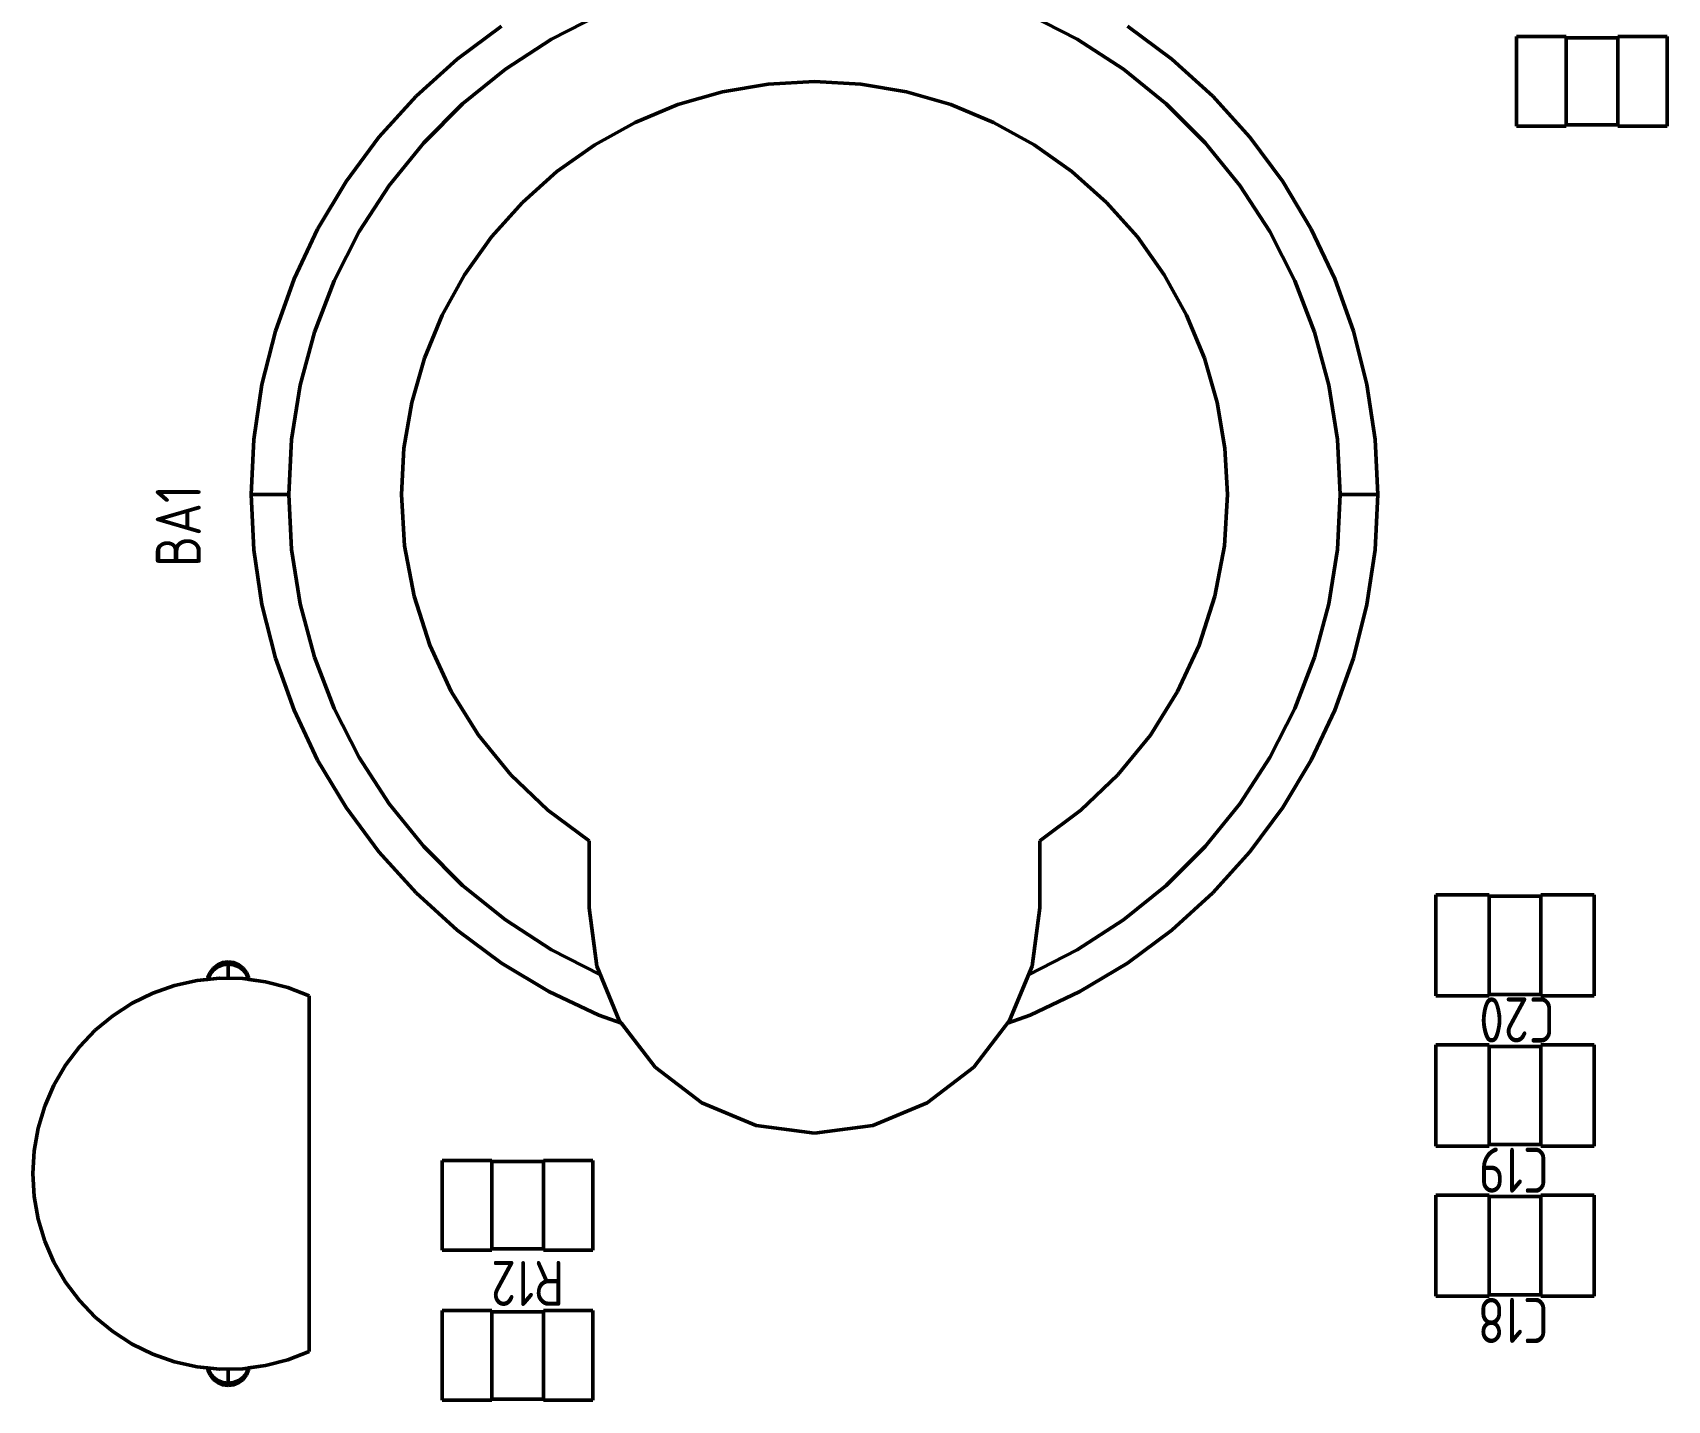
# Paper-space layout 'Layout1' of a CAD drawing. Extents: x -70 to 840, y -1 to 593.
# Drawn here: x 153.24 to 196.77, y 381.6 to 418.01 of the extents above; entities that cross this region are included whole.
import ezdxf

# ---------------------------------------------------------------- set-up
doc = ezdxf.new("R2010")
doc.units = 0
doc.header["$MEASUREMENT"] = 0
doc.layers.add('Основная', color=7, linetype='CONTINUOUS', lineweight=50)
doc.styles.add('GOST type A0', font='', dxfattribs={"oblique": 15, "height": 3.5})
doc.styles.get('GOST type A0').set_extended_font_data('GOST type A')

psp = doc.layouts.get("Layout1")

# ---------------------------------------------------------------- linework, layer by layer
at = {"layer": 'Основная'}
for p, q in [((168.362, 418.505), (167.056, 417.839)), ((168.362, 418.505), (167.056, 417.839)), ((181.056, 417.839), (179.75, 418.505)), ((181.056, 417.839), (179.75, 418.505)), ((165.722, 418.187), (164.54, 417.309)), ((165.722, 418.187), (164.54, 417.309)), ((165.722, 418.187), (164.54, 417.309)), ((165.722, 418.187), (164.54, 417.309)), ((183.572, 417.309), (182.39, 418.187)), ((183.572, 417.309), (182.39, 418.187)), ((183.572, 417.309), (182.39, 418.187)), ((183.572, 417.309), (182.39, 418.187)), ((192.754, 417.909), (192.754, 415.521)), ((194.074, 417.909), (192.754, 417.909)), ((192.754, 417.909), (192.754, 415.521)), ((192.754, 417.909), (194.074, 417.909)), ((192.754, 417.909), (192.754, 415.521)), ((194.074, 417.909), (192.754, 417.909)), ((192.754, 417.909), (192.754, 415.521)), ((192.754, 417.909), (194.074, 417.909)), ((194.074, 417.875), (194.074, 417.909)), ((194.074, 417.909), (194.074, 415.521)), ((194.074, 417.875), (194.074, 417.909)), ((194.074, 417.909), (194.074, 415.521)), ((195.446, 417.875), (194.074, 417.875)), ((194.074, 417.875), (195.446, 417.875)), ((195.446, 417.875), (194.074, 417.875)), ((194.074, 417.875), (195.446, 417.875)), ((196.766, 417.909), (195.446, 417.909)), ((195.446, 417.909), (195.446, 417.875)), ((195.446, 417.909), (195.446, 415.521)), ((195.446, 417.909), (196.766, 417.909)), ((196.766, 417.909), (195.446, 417.909)), ((195.446, 417.909), (195.446, 417.875)), ((195.446, 417.909), (195.446, 415.521)), ((195.446, 417.909), (196.766, 417.909)), ((196.766, 415.521), (196.766, 417.909)), ((196.766, 417.909), (196.766, 415.521)), ((196.766, 415.521), (196.766, 417.909)), ((196.766, 417.909), (196.766, 415.521)), ((167.056, 417.839), (165.826, 417.041)), ((167.056, 417.839), (165.826, 417.041)), ((182.284, 417.041), (181.056, 417.839)), ((182.284, 417.041), (181.056, 417.839)), ((164.54, 417.309), (163.45, 416.321)), ((164.54, 417.309), (163.45, 416.321)), ((164.54, 417.309), (163.45, 416.321)), ((164.54, 417.309), (163.45, 416.321)), ((165.826, 417.041), (164.688, 416.119)), ((165.826, 417.041), (164.688, 416.119)), ((183.424, 416.119), (182.284, 417.041)), ((183.424, 416.119), (182.284, 417.041)), ((184.662, 416.321), (183.572, 417.309)), ((184.662, 416.321), (183.572, 417.309)), ((184.662, 416.321), (183.572, 417.309)), ((184.662, 416.321), (183.572, 417.309)), ((172.824, 416.645), (171.608, 416.439)), ((172.824, 416.645), (171.608, 416.439)), ((174.056, 416.715), (172.824, 416.645)), ((174.056, 416.715), (172.824, 416.645)), ((175.288, 416.645), (174.056, 416.715)), ((175.288, 416.645), (174.056, 416.715)), ((176.504, 416.439), (175.288, 416.645)), ((176.504, 416.439), (175.288, 416.645)), ((163.45, 416.321), (162.46, 415.231)), ((163.45, 416.321), (162.46, 415.231)), ((163.45, 416.321), (162.46, 415.231)), ((163.45, 416.321), (162.46, 415.231)), ((164.688, 416.119), (163.652, 415.083)), ((164.688, 416.119), (163.652, 415.083)), ((171.608, 416.439), (170.422, 416.097)), ((171.608, 416.439), (170.422, 416.097)), ((177.688, 416.097), (176.504, 416.439)), ((177.688, 416.097), (176.504, 416.439)), ((184.46, 415.083), (183.424, 416.119)), ((184.46, 415.083), (183.424, 416.119)), ((185.65, 415.231), (184.662, 416.321)), ((185.65, 415.231), (184.662, 416.321)), ((185.65, 415.231), (184.662, 416.321)), ((185.65, 415.231), (184.662, 416.321)), ((170.422, 416.097), (169.284, 415.625)), ((170.422, 416.097), (169.284, 415.625)), ((178.828, 415.625), (177.688, 416.097)), ((178.828, 415.625), (177.688, 416.097)), ((169.284, 415.625), (168.204, 415.029)), ((169.284, 415.625), (168.204, 415.029)), ((179.908, 415.029), (178.828, 415.625)), ((179.908, 415.029), (178.828, 415.625)), ((192.754, 415.521), (194.074, 415.521)), ((192.754, 415.521), (194.074, 415.521)), ((192.754, 415.521), (194.074, 415.521)), ((192.754, 415.521), (194.074, 415.521)), ((194.074, 415.521), (194.074, 415.555)), ((194.074, 415.555), (195.446, 415.555)), ((194.074, 415.555), (195.446, 415.555)), ((194.074, 415.521), (194.074, 415.555)), ((194.074, 415.555), (195.446, 415.555)), ((194.074, 415.555), (195.446, 415.555)), ((195.446, 415.555), (195.446, 415.521)), ((195.446, 415.555), (195.446, 415.521)), ((195.446, 415.521), (196.766, 415.521)), ((195.446, 415.521), (196.766, 415.521)), ((195.446, 415.521), (196.766, 415.521)), ((195.446, 415.521), (196.766, 415.521)), ((162.46, 415.231), (161.584, 414.049)), ((162.46, 415.231), (161.584, 414.049)), ((162.46, 415.231), (161.584, 414.049)), ((162.46, 415.231), (161.584, 414.049)), ((163.652, 415.083), (162.73, 413.943)), ((163.652, 415.083), (162.73, 413.943)), ((168.204, 415.029), (167.198, 414.315)), ((168.204, 415.029), (167.198, 414.315)), ((180.914, 414.315), (179.908, 415.029)), ((180.914, 414.315), (179.908, 415.029)), ((185.382, 413.943), (184.46, 415.083)), ((185.382, 413.943), (184.46, 415.083)), ((186.528, 414.049), (185.65, 415.231)), ((186.528, 414.049), (185.65, 415.231)), ((186.528, 414.049), (185.65, 415.231)), ((186.528, 414.049), (185.65, 415.231)), ((161.584, 414.049), (160.828, 412.785)), ((161.584, 414.049), (160.828, 412.785)), ((161.584, 414.049), (160.828, 412.785)), ((161.584, 414.049), (160.828, 412.785)), ((162.73, 413.943), (161.932, 412.715)), ((162.73, 413.943), (161.932, 412.715)), ((167.198, 414.315), (166.278, 413.493)), ((167.198, 414.315), (166.278, 413.493)), ((181.834, 413.493), (180.914, 414.315)), ((181.834, 413.493), (180.914, 414.315)), ((186.18, 412.715), (185.382, 413.943)), ((186.18, 412.715), (185.382, 413.943)), ((187.284, 412.785), (186.528, 414.049)), ((187.284, 412.785), (186.528, 414.049)), ((187.284, 412.785), (186.528, 414.049)), ((187.284, 412.785), (186.528, 414.049)), ((166.278, 413.493), (165.456, 412.573)), ((166.278, 413.493), (165.456, 412.573)), ((182.656, 412.573), (181.834, 413.493)), ((182.656, 412.573), (181.834, 413.493)), ((160.828, 412.785), (160.198, 411.455)), ((160.828, 412.785), (160.198, 411.455)), ((160.828, 412.785), (160.198, 411.455)), ((160.828, 412.785), (160.198, 411.455)), ((161.932, 412.715), (161.266, 411.409)), ((161.932, 412.715), (161.266, 411.409)), ((186.846, 411.409), (186.18, 412.715)), ((186.846, 411.409), (186.18, 412.715)), ((187.914, 411.455), (187.284, 412.785)), ((187.914, 411.455), (187.284, 412.785)), ((187.914, 411.455), (187.284, 412.785)), ((187.914, 411.455), (187.284, 412.785)), ((165.456, 412.573), (164.742, 411.567)), ((165.456, 412.573), (164.742, 411.567)), ((183.37, 411.567), (182.656, 412.573)), ((183.37, 411.567), (182.656, 412.573)), ((160.198, 411.455), (159.702, 410.069)), ((160.198, 411.455), (159.702, 410.069)), ((160.198, 411.455), (159.702, 410.069)), ((160.198, 411.455), (159.702, 410.069)), ((161.266, 411.409), (160.742, 410.041)), ((161.266, 411.409), (160.742, 410.041)), ((164.742, 411.567), (164.146, 410.487)), ((164.742, 411.567), (164.146, 410.487)), ((183.966, 410.487), (183.37, 411.567)), ((183.966, 410.487), (183.37, 411.567)), ((187.37, 410.041), (186.846, 411.409)), ((187.37, 410.041), (186.846, 411.409)), ((188.41, 410.069), (187.914, 411.455)), ((188.41, 410.069), (187.914, 411.455)), ((188.41, 410.069), (187.914, 411.455)), ((188.41, 410.069), (187.914, 411.455)), ((164.146, 410.487), (163.674, 409.347)), ((164.146, 410.487), (163.674, 409.347)), ((184.438, 409.347), (183.966, 410.487)), ((184.438, 409.347), (183.966, 410.487)), ((159.702, 410.069), (159.344, 408.641)), ((159.702, 410.069), (159.344, 408.641)), ((159.702, 410.069), (159.344, 408.641)), ((159.702, 410.069), (159.344, 408.641)), ((160.742, 410.041), (160.362, 408.625)), ((160.742, 410.041), (160.362, 408.625)), ((187.75, 408.625), (187.37, 410.041)), ((187.75, 408.625), (187.37, 410.041)), ((188.768, 408.641), (188.41, 410.069)), ((188.768, 408.641), (188.41, 410.069)), ((188.768, 408.641), (188.41, 410.069)), ((188.768, 408.641), (188.41, 410.069)), ((163.674, 409.347), (163.332, 408.163)), ((163.674, 409.347), (163.332, 408.163)), ((184.78, 408.163), (184.438, 409.347)), ((184.78, 408.163), (184.438, 409.347)), ((159.344, 408.641), (159.128, 407.185)), ((159.344, 408.641), (159.128, 407.185)), ((159.344, 408.641), (159.128, 407.185)), ((159.344, 408.641), (159.128, 407.185)), ((160.362, 408.625), (160.132, 407.179)), ((160.362, 408.625), (160.132, 407.179)), ((187.98, 407.179), (187.75, 408.625)), ((187.98, 407.179), (187.75, 408.625)), ((188.984, 407.185), (188.768, 408.641)), ((188.984, 407.185), (188.768, 408.641)), ((188.984, 407.185), (188.768, 408.641)), ((188.984, 407.185), (188.768, 408.641)), ((163.332, 408.163), (163.126, 406.947)), ((163.332, 408.163), (163.126, 406.947)), ((184.986, 406.947), (184.78, 408.163)), ((184.986, 406.947), (184.78, 408.163)), ((159.128, 407.185), (159.056, 405.715)), ((159.128, 407.185), (159.056, 405.715)), ((159.128, 407.185), (159.056, 405.715)), ((159.128, 407.185), (159.056, 405.715)), ((160.132, 407.179), (160.056, 405.715)), ((160.132, 407.179), (160.056, 405.715)), ((188.056, 405.715), (187.98, 407.179)), ((188.056, 405.715), (187.98, 407.179)), ((189.056, 405.715), (188.984, 407.185)), ((189.056, 405.715), (188.984, 407.185)), ((189.056, 405.715), (188.984, 407.185)), ((189.056, 405.715), (188.984, 407.185)), ((163.126, 406.947), (163.056, 405.715)), ((163.126, 406.947), (163.056, 405.715)), ((185.056, 405.715), (184.986, 406.947)), ((185.056, 405.715), (184.986, 406.947)), ((159.056, 405.715), (159.128, 404.245)), ((159.128, 404.245), (159.056, 405.715)), ((159.09, 405.715), (159.056, 405.715)), ((159.056, 405.715), (159.128, 404.245)), ((159.128, 404.245), (159.056, 405.715)), ((159.09, 405.715), (159.056, 405.715)), ((159.19, 405.715), (159.09, 405.715)), ((159.19, 405.715), (159.09, 405.715)), ((159.348, 405.715), (159.19, 405.715)), ((159.348, 405.715), (159.19, 405.715)), ((159.556, 405.715), (159.348, 405.715)), ((159.556, 405.715), (159.348, 405.715)), ((159.798, 405.715), (159.556, 405.715)), ((159.798, 405.715), (159.556, 405.715)), ((160.056, 405.715), (159.798, 405.715)), ((160.056, 405.715), (159.798, 405.715)), ((160.132, 404.251), (160.056, 405.715)), ((160.132, 404.251), (160.056, 405.715)), ((163.14, 404.351), (163.056, 405.715)), ((163.14, 404.351), (163.056, 405.715)), ((185.056, 405.715), (184.972, 404.351)), ((185.056, 405.715), (184.972, 404.351)), ((188.056, 405.715), (187.98, 404.251)), ((188.056, 405.715), (187.98, 404.251)), ((188.314, 405.715), (188.056, 405.715)), ((188.314, 405.715), (188.056, 405.715)), ((188.556, 405.715), (188.314, 405.715)), ((188.556, 405.715), (188.314, 405.715)), ((188.762, 405.715), (188.556, 405.715)), ((188.762, 405.715), (188.556, 405.715)), ((188.922, 405.715), (188.762, 405.715)), ((188.922, 405.715), (188.762, 405.715)), ((189.022, 405.715), (188.922, 405.715)), ((189.022, 405.715), (188.922, 405.715)), ((188.984, 404.245), (189.056, 405.715)), ((189.056, 405.715), (188.984, 404.245)), ((188.984, 404.245), (189.056, 405.715)), ((189.056, 405.715), (188.984, 404.245)), ((189.056, 405.715), (189.022, 405.715)), ((189.056, 405.715), (189.022, 405.715)), ((159.128, 404.245), (159.344, 402.789)), ((159.344, 402.789), (159.128, 404.245)), ((159.128, 404.245), (159.344, 402.789)), ((159.344, 402.789), (159.128, 404.245)), ((160.362, 402.805), (160.132, 404.251)), ((160.362, 402.805), (160.132, 404.251)), ((163.394, 403.009), (163.14, 404.351)), ((163.394, 403.009), (163.14, 404.351)), ((184.972, 404.351), (184.718, 403.009)), ((184.972, 404.351), (184.718, 403.009)), ((187.98, 404.251), (187.75, 402.805)), ((187.98, 404.251), (187.75, 402.805)), ((188.768, 402.789), (188.984, 404.245)), ((188.984, 404.245), (188.768, 402.789)), ((188.768, 402.789), (188.984, 404.245)), ((188.984, 404.245), (188.768, 402.789)), ((159.344, 402.789), (159.702, 401.361)), ((159.702, 401.361), (159.344, 402.789)), ((159.344, 402.789), (159.702, 401.361)), ((159.702, 401.361), (159.344, 402.789)), ((160.742, 401.389), (160.362, 402.805)), ((160.742, 401.389), (160.362, 402.805)), ((163.812, 401.709), (163.394, 403.009)), ((163.812, 401.709), (163.394, 403.009)), ((184.718, 403.009), (184.3, 401.709)), ((184.718, 403.009), (184.3, 401.709)), ((187.75, 402.805), (187.37, 401.389)), ((187.75, 402.805), (187.37, 401.389)), ((188.41, 401.361), (188.768, 402.789)), ((188.768, 402.789), (188.41, 401.361)), ((188.41, 401.361), (188.768, 402.789)), ((188.768, 402.789), (188.41, 401.361)), ((159.702, 401.361), (160.198, 399.975)), ((160.198, 399.975), (159.702, 401.361)), ((159.702, 401.361), (160.198, 399.975)), ((160.198, 399.975), (159.702, 401.361)), ((161.266, 400.021), (160.742, 401.389)), ((161.266, 400.021), (160.742, 401.389)), ((164.386, 400.471), (163.812, 401.709)), ((164.386, 400.471), (163.812, 401.709)), ((184.3, 401.709), (183.726, 400.471)), ((184.3, 401.709), (183.726, 400.471)), ((187.37, 401.389), (186.846, 400.021)), ((187.37, 401.389), (186.846, 400.021)), ((187.914, 399.975), (188.41, 401.361)), ((188.41, 401.361), (187.914, 399.975)), ((187.914, 399.975), (188.41, 401.361)), ((188.41, 401.361), (187.914, 399.975)), ((165.11, 399.313), (164.386, 400.471)), ((165.11, 399.313), (164.386, 400.471)), ((183.726, 400.471), (183.002, 399.313)), ((183.726, 400.471), (183.002, 399.313)), ((161.932, 398.715), (161.266, 400.021)), ((161.932, 398.715), (161.266, 400.021)), ((186.846, 400.021), (186.18, 398.715)), ((186.846, 400.021), (186.18, 398.715)), ((160.198, 399.975), (160.828, 398.643)), ((160.828, 398.643), (160.198, 399.975)), ((160.198, 399.975), (160.828, 398.643)), ((160.828, 398.643), (160.198, 399.975)), ((187.284, 398.643), (187.914, 399.975)), ((187.914, 399.975), (187.284, 398.643)), ((187.284, 398.643), (187.914, 399.975)), ((187.914, 399.975), (187.284, 398.643)), ((165.972, 398.253), (165.11, 399.313)), ((165.972, 398.253), (165.11, 399.313)), ((183.002, 399.313), (182.138, 398.253)), ((183.002, 399.313), (182.138, 398.253)), ((162.73, 397.485), (161.932, 398.715)), ((162.73, 397.485), (161.932, 398.715)), ((186.18, 398.715), (185.382, 397.485)), ((186.18, 398.715), (185.382, 397.485)), ((160.828, 398.643), (161.584, 397.381)), ((161.584, 397.381), (160.828, 398.643)), ((160.828, 398.643), (161.584, 397.381)), ((161.584, 397.381), (160.828, 398.643)), ((186.528, 397.381), (187.284, 398.643)), ((187.284, 398.643), (186.528, 397.381)), ((186.528, 397.381), (187.284, 398.643)), ((187.284, 398.643), (186.528, 397.381)), ((166.96, 397.309), (165.972, 398.253)), ((166.96, 397.309), (165.972, 398.253)), ((182.138, 398.253), (181.152, 397.309)), ((182.138, 398.253), (181.152, 397.309)), ((163.652, 396.347), (162.73, 397.485)), ((163.652, 396.347), (162.73, 397.485)), ((185.382, 397.485), (184.46, 396.347)), ((185.382, 397.485), (184.46, 396.347)), ((161.584, 397.381), (162.46, 396.199)), ((162.46, 396.199), (161.584, 397.381)), ((161.584, 397.381), (162.46, 396.199)), ((162.46, 396.199), (161.584, 397.381)), ((168.056, 396.495), (166.96, 397.309)), ((168.056, 396.495), (166.96, 397.309)), ((181.152, 397.309), (180.056, 396.495)), ((181.152, 397.309), (180.056, 396.495)), ((185.65, 396.199), (186.528, 397.381)), ((186.528, 397.381), (185.65, 396.199)), ((185.65, 396.199), (186.528, 397.381)), ((186.528, 397.381), (185.65, 396.199)), ((162.46, 396.199), (163.45, 395.109)), ((163.45, 395.109), (162.46, 396.199)), ((162.46, 396.199), (163.45, 395.109)), ((163.45, 395.109), (162.46, 396.199)), ((164.688, 395.311), (163.652, 396.347)), ((164.688, 395.311), (163.652, 396.347)), ((168.056, 394.715), (168.056, 396.495)), ((168.056, 394.715), (168.056, 396.495)), ((180.056, 394.715), (180.056, 396.495)), ((180.056, 394.715), (180.056, 396.495)), ((184.46, 396.347), (183.424, 395.311)), ((184.46, 396.347), (183.424, 395.311)), ((184.662, 395.109), (185.65, 396.199)), ((185.65, 396.199), (184.662, 395.109)), ((184.662, 395.109), (185.65, 396.199)), ((185.65, 396.199), (184.662, 395.109)), ((165.826, 394.389), (164.688, 395.311)), ((165.826, 394.389), (164.688, 395.311)), ((183.424, 395.311), (182.284, 394.389)), ((183.424, 395.311), (182.284, 394.389)), ((163.45, 395.109), (164.54, 394.119)), ((164.54, 394.119), (163.45, 395.109)), ((163.45, 395.109), (164.54, 394.119)), ((164.54, 394.119), (163.45, 395.109)), ((183.572, 394.119), (184.662, 395.109)), ((184.662, 395.109), (183.572, 394.119)), ((183.572, 394.119), (184.662, 395.109)), ((184.662, 395.109), (183.572, 394.119)), ((192.023, 395.061), (190.601, 395.061)), ((190.601, 395.061), (190.601, 392.369)), ((190.601, 395.061), (190.601, 392.369)), ((192.023, 395.061), (190.601, 395.061)), ((192.023, 395.061), (190.601, 395.061)), ((190.601, 395.061), (190.601, 392.369)), ((190.601, 395.061), (190.601, 392.369)), ((192.023, 395.061), (190.601, 395.061)), ((192.023, 395.023), (192.023, 395.061)), ((192.023, 395.061), (192.023, 392.369)), ((192.023, 395.023), (192.023, 395.061)), ((192.023, 395.061), (192.023, 392.369)), ((193.395, 395.023), (192.023, 395.023)), ((193.395, 395.023), (192.023, 395.023)), ((193.395, 395.023), (192.023, 395.023)), ((193.395, 395.023), (192.023, 395.023)), ((194.817, 395.061), (193.395, 395.061)), ((193.395, 395.061), (193.395, 395.023)), ((193.395, 395.061), (193.395, 392.369)), ((194.817, 395.061), (193.395, 395.061)), ((194.817, 395.061), (193.395, 395.061)), ((193.395, 395.061), (193.395, 395.023)), ((193.395, 395.061), (193.395, 392.369)), ((194.817, 395.061), (193.395, 395.061)), ((194.817, 392.369), (194.817, 395.061)), ((194.817, 395.061), (194.817, 392.369)), ((194.817, 392.369), (194.817, 395.061)), ((194.817, 395.061), (194.817, 392.369)), ((167.056, 393.591), (165.826, 394.389)), ((167.056, 393.591), (165.826, 394.389)), ((168.26, 393.161), (168.056, 394.715)), ((168.26, 393.161), (168.056, 394.715)), ((180.056, 394.715), (179.852, 393.161)), ((180.056, 394.715), (179.852, 393.161)), ((182.284, 394.389), (181.056, 393.591)), ((182.284, 394.389), (181.056, 393.591)), ((164.54, 394.119), (165.722, 393.243)), ((165.722, 393.243), (164.54, 394.119)), ((164.54, 394.119), (165.722, 393.243)), ((165.722, 393.243), (164.54, 394.119)), ((182.39, 393.243), (183.572, 394.119)), ((183.572, 394.119), (182.39, 393.243)), ((182.39, 393.243), (183.572, 394.119)), ((183.572, 394.119), (182.39, 393.243)), ((168.358, 392.927), (167.056, 393.591)), ((168.358, 392.927), (167.056, 393.591)), ((181.056, 393.591), (179.754, 392.927)), ((181.056, 393.591), (179.754, 392.927)), ((158.052, 393.109), (157.962, 392.995)), ((157.962, 392.995), (158.052, 393.109)), ((158.052, 393.109), (157.962, 392.995)), ((157.962, 392.995), (158.052, 393.109)), ((157.962, 392.945), (158.052, 393.057)), ((157.962, 392.945), (158.052, 393.057)), ((158.166, 393.199), (158.052, 393.109)), ((158.052, 393.109), (158.166, 393.199)), ((158.166, 393.199), (158.052, 393.109)), ((158.052, 393.109), (158.166, 393.199)), ((158.052, 393.057), (158.166, 393.143)), ((158.052, 393.057), (158.166, 393.143)), ((158.302, 393.255), (158.166, 393.199)), ((158.166, 393.199), (158.302, 393.255)), ((158.302, 393.255), (158.166, 393.199)), ((158.166, 393.199), (158.302, 393.255)), ((158.166, 393.143), (158.302, 393.197)), ((158.166, 393.143), (158.302, 393.197)), ((158.446, 393.273), (158.302, 393.255)), ((158.302, 393.255), (158.446, 393.273)), ((158.446, 393.273), (158.302, 393.255)), ((158.302, 393.255), (158.446, 393.273)), ((158.302, 393.197), (158.446, 393.213)), ((158.302, 393.197), (158.446, 393.213)), ((158.59, 393.255), (158.446, 393.273)), ((158.59, 393.255), (158.446, 393.273)), ((158.446, 393.267), (158.446, 393.273)), ((158.59, 393.255), (158.446, 393.273)), ((158.59, 393.255), (158.446, 393.273)), ((158.446, 393.267), (158.446, 393.273)), ((158.446, 393.247), (158.446, 393.267)), ((158.446, 393.247), (158.446, 393.267)), ((158.446, 393.213), (158.446, 393.247)), ((158.446, 393.213), (158.446, 393.247)), ((158.59, 393.197), (158.446, 393.213)), ((158.446, 392.833), (158.446, 393.213)), ((158.59, 393.197), (158.446, 393.213)), ((158.446, 392.833), (158.446, 393.213)), ((158.726, 393.199), (158.59, 393.255)), ((158.726, 393.199), (158.59, 393.255)), ((158.726, 393.199), (158.59, 393.255)), ((158.726, 393.199), (158.59, 393.255)), ((158.726, 393.143), (158.59, 393.197)), ((158.726, 393.143), (158.59, 393.197)), ((158.842, 393.109), (158.726, 393.199)), ((158.842, 393.109), (158.726, 393.199)), ((158.842, 393.109), (158.726, 393.199)), ((158.842, 393.109), (158.726, 393.199)), ((158.842, 393.057), (158.726, 393.143)), ((158.842, 393.057), (158.726, 393.143)), ((158.93, 392.995), (158.842, 393.109)), ((158.93, 392.995), (158.842, 393.109)), ((158.93, 392.995), (158.842, 393.109)), ((158.93, 392.995), (158.842, 393.109)), ((158.93, 392.945), (158.842, 393.057)), ((158.93, 392.945), (158.842, 393.057)), ((165.722, 393.243), (166.984, 392.487)), ((166.984, 392.487), (165.722, 393.243)), ((165.722, 393.243), (166.984, 392.487)), ((166.984, 392.487), (165.722, 393.243)), ((168.86, 391.715), (168.26, 393.161)), ((168.86, 391.715), (168.26, 393.161)), ((179.852, 393.161), (179.252, 391.715)), ((179.852, 393.161), (179.252, 391.715)), ((181.126, 392.487), (182.39, 393.243)), ((182.39, 393.243), (181.126, 392.487)), ((181.126, 392.487), (182.39, 393.243)), ((182.39, 393.243), (181.126, 392.487)), ((157.02, 392.643), (156.442, 392.441)), ((156.442, 392.441), (157.02, 392.643)), ((157.02, 392.643), (156.442, 392.441)), ((156.442, 392.441), (157.02, 392.643)), ((157.616, 392.775), (157.02, 392.643)), ((157.02, 392.643), (157.616, 392.775)), ((157.616, 392.775), (157.02, 392.643)), ((157.02, 392.643), (157.616, 392.775)), ((157.616, 392.775), (158.224, 392.837)), ((157.616, 392.775), (158.224, 392.837)), ((157.9, 392.805), (157.616, 392.775)), ((157.9, 392.805), (157.616, 392.775)), ((157.906, 392.859), (157.9, 392.805)), ((157.9, 392.805), (157.906, 392.859)), ((157.906, 392.859), (157.9, 392.805)), ((157.9, 392.805), (157.906, 392.859)), ((157.962, 392.995), (157.906, 392.859)), ((157.906, 392.859), (157.962, 392.995)), ((157.962, 392.995), (157.906, 392.859)), ((157.906, 392.859), (157.962, 392.995)), ((157.906, 392.815), (157.962, 392.945)), ((157.906, 392.815), (157.962, 392.945)), ((157.906, 392.805), (157.906, 392.815)), ((157.906, 392.805), (157.906, 392.815)), ((158.836, 392.827), (158.224, 392.837)), ((158.836, 392.827), (158.224, 392.837)), ((159.442, 392.745), (158.836, 392.827)), ((159.442, 392.745), (158.836, 392.827)), ((158.986, 392.859), (158.93, 392.995)), ((158.986, 392.859), (158.93, 392.995)), ((158.986, 392.859), (158.93, 392.995)), ((158.986, 392.859), (158.93, 392.995)), ((158.986, 392.815), (158.93, 392.945)), ((158.986, 392.815), (158.93, 392.945)), ((158.992, 392.807), (158.986, 392.859)), ((158.992, 392.807), (158.986, 392.859)), ((158.992, 392.807), (158.986, 392.859)), ((158.992, 392.807), (158.986, 392.859)), ((158.986, 392.807), (158.986, 392.815)), ((158.986, 392.807), (158.986, 392.815)), ((159.442, 392.745), (158.992, 392.807)), ((159.442, 392.745), (158.992, 392.807)), ((160.036, 392.593), (159.442, 392.745)), ((160.036, 392.593), (159.442, 392.745)), ((160.036, 392.593), (159.442, 392.745)), ((160.036, 392.593), (159.442, 392.745)), ((155.892, 392.173), (155.378, 391.841)), ((155.378, 391.841), (155.892, 392.173)), ((155.892, 392.173), (155.378, 391.841)), ((155.378, 391.841), (155.892, 392.173)), ((156.442, 392.441), (155.892, 392.173)), ((155.892, 392.173), (156.442, 392.441)), ((156.442, 392.441), (155.892, 392.173)), ((155.892, 392.173), (156.442, 392.441)), ((160.606, 392.373), (160.036, 392.593)), ((160.606, 392.373), (160.036, 392.593)), ((160.606, 392.373), (160.036, 392.593)), ((160.606, 392.373), (160.036, 392.593)), ((160.606, 382.897), (160.606, 392.373)), ((160.606, 382.897), (160.606, 392.373)), ((160.606, 382.897), (160.606, 392.373)), ((160.606, 382.897), (160.606, 392.373)), ((166.984, 392.487), (168.316, 391.857)), ((168.316, 391.857), (166.984, 392.487)), ((166.984, 392.487), (168.316, 391.857)), ((168.316, 391.857), (166.984, 392.487)), ((179.796, 391.857), (181.126, 392.487)), ((181.126, 392.487), (179.796, 391.857)), ((179.796, 391.857), (181.126, 392.487)), ((181.126, 392.487), (179.796, 391.857)), ((190.601, 392.369), (192.023, 392.369)), ((192.023, 392.369), (190.601, 392.369)), ((190.601, 392.369), (192.023, 392.369)), ((192.023, 392.369), (190.601, 392.369)), ((192.023, 392.369), (192.023, 392.407)), ((192.023, 392.407), (193.395, 392.407)), ((193.395, 392.407), (192.023, 392.407)), ((192.023, 392.369), (192.023, 392.407)), ((192.023, 392.407), (193.395, 392.407)), ((193.395, 392.407), (192.023, 392.407)), ((193.395, 392.407), (193.395, 392.369)), ((193.395, 392.407), (193.395, 392.369)), ((193.395, 392.369), (194.817, 392.369)), ((194.817, 392.369), (193.395, 392.369)), ((193.395, 392.369), (194.817, 392.369)), ((194.817, 392.369), (193.395, 392.369)), ((155.378, 391.841), (154.904, 391.453)), ((154.904, 391.453), (155.378, 391.841)), ((155.378, 391.841), (154.904, 391.453)), ((154.904, 391.453), (155.378, 391.841)), ((168.316, 391.857), (168.916, 391.641)), ((168.916, 391.641), (168.316, 391.857)), ((168.316, 391.857), (168.916, 391.641)), ((168.916, 391.641), (168.316, 391.857)), ((179.196, 391.641), (179.796, 391.857)), ((179.796, 391.857), (179.196, 391.641)), ((179.196, 391.641), (179.796, 391.857)), ((179.796, 391.857), (179.196, 391.641)), ((154.904, 391.453), (154.482, 391.011)), ((154.482, 391.011), (154.904, 391.453)), ((154.904, 391.453), (154.482, 391.011)), ((154.482, 391.011), (154.904, 391.453)), ((169.814, 390.473), (168.86, 391.715)), ((169.814, 390.473), (168.86, 391.715)), ((168.916, 391.641), (169.814, 390.473)), ((168.916, 391.641), (169.814, 390.473)), ((179.252, 391.715), (178.298, 390.473)), ((179.252, 391.715), (178.298, 390.473)), ((178.298, 390.473), (179.196, 391.641)), ((178.298, 390.473), (179.196, 391.641)), ((154.482, 391.011), (154.114, 390.523)), ((154.114, 390.523), (154.482, 391.011)), ((154.482, 391.011), (154.114, 390.523)), ((154.114, 390.523), (154.482, 391.011)), ((192.023, 391.061), (190.601, 391.061)), ((190.601, 391.061), (190.601, 388.369)), ((190.601, 391.061), (190.601, 388.369)), ((192.023, 391.061), (190.601, 391.061)), ((192.023, 391.061), (190.601, 391.061)), ((190.601, 391.061), (190.601, 388.369)), ((190.601, 391.061), (190.601, 388.369)), ((192.023, 391.061), (190.601, 391.061)), ((192.023, 391.023), (192.023, 391.061)), ((192.023, 391.061), (192.023, 388.369)), ((192.023, 391.023), (192.023, 391.061)), ((192.023, 391.061), (192.023, 388.369)), ((193.395, 391.023), (192.023, 391.023)), ((193.395, 391.023), (192.023, 391.023)), ((193.395, 391.023), (192.023, 391.023)), ((193.395, 391.023), (192.023, 391.023)), ((194.817, 391.061), (193.395, 391.061)), ((193.395, 391.061), (193.395, 391.023)), ((193.395, 391.061), (193.395, 388.369)), ((194.817, 391.061), (193.395, 391.061)), ((194.817, 391.061), (193.395, 391.061)), ((193.395, 391.061), (193.395, 391.023)), ((193.395, 391.061), (193.395, 388.369)), ((194.817, 391.061), (193.395, 391.061)), ((194.817, 388.369), (194.817, 391.061)), ((194.817, 391.061), (194.817, 388.369)), ((194.817, 388.369), (194.817, 391.061)), ((194.817, 391.061), (194.817, 388.369)), ((154.114, 390.523), (153.804, 389.995)), ((153.804, 389.995), (154.114, 390.523)), ((154.114, 390.523), (153.804, 389.995)), ((153.804, 389.995), (154.114, 390.523)), ((169.814, 390.473), (171.056, 389.519)), ((171.056, 389.519), (169.814, 390.473)), ((169.814, 390.473), (171.056, 389.519)), ((171.056, 389.519), (169.814, 390.473)), ((177.056, 389.519), (178.298, 390.473)), ((178.298, 390.473), (177.056, 389.519)), ((177.056, 389.519), (178.298, 390.473)), ((178.298, 390.473), (177.056, 389.519)), ((153.804, 389.995), (153.56, 389.433)), ((153.56, 389.433), (153.804, 389.995)), ((153.804, 389.995), (153.56, 389.433)), ((153.56, 389.433), (153.804, 389.995)), ((153.56, 389.433), (153.382, 388.847)), ((153.382, 388.847), (153.56, 389.433)), ((153.56, 389.433), (153.382, 388.847)), ((153.382, 388.847), (153.56, 389.433)), ((171.056, 389.519), (172.502, 388.919)), ((172.502, 388.919), (171.056, 389.519)), ((171.056, 389.519), (172.502, 388.919)), ((172.502, 388.919), (171.056, 389.519)), ((175.608, 388.919), (177.056, 389.519)), ((177.056, 389.519), (175.608, 388.919)), ((175.608, 388.919), (177.056, 389.519)), ((177.056, 389.519), (175.608, 388.919)), ((153.382, 388.847), (153.276, 388.245)), ((153.276, 388.245), (153.382, 388.847)), ((153.382, 388.847), (153.276, 388.245)), ((153.276, 388.245), (153.382, 388.847)), ((172.502, 388.919), (174.056, 388.715)), ((174.056, 388.715), (172.502, 388.919)), ((172.502, 388.919), (174.056, 388.715)), ((174.056, 388.715), (172.502, 388.919)), ((174.056, 388.715), (175.608, 388.919)), ((175.608, 388.919), (174.056, 388.715)), ((174.056, 388.715), (175.608, 388.919)), ((175.608, 388.919), (174.056, 388.715)), ((190.601, 388.369), (192.023, 388.369)), ((192.023, 388.369), (190.601, 388.369)), ((190.601, 388.369), (192.023, 388.369)), ((192.023, 388.369), (190.601, 388.369)), ((192.023, 388.369), (192.023, 388.407)), ((192.023, 388.407), (193.395, 388.407)), ((193.395, 388.407), (192.023, 388.407)), ((192.023, 388.369), (192.023, 388.407)), ((192.023, 388.407), (193.395, 388.407)), ((193.395, 388.407), (192.023, 388.407)), ((193.395, 388.407), (193.395, 388.369)), ((193.395, 388.407), (193.395, 388.369)), ((193.395, 388.369), (194.817, 388.369)), ((194.817, 388.369), (193.395, 388.369)), ((193.395, 388.369), (194.817, 388.369)), ((194.817, 388.369), (193.395, 388.369)), ((153.276, 388.245), (153.24, 387.635)), ((153.24, 387.635), (153.276, 388.245)), ((153.276, 388.245), (153.24, 387.635)), ((153.24, 387.635), (153.276, 388.245)), ((164.146, 387.989), (164.146, 385.601)), ((165.466, 387.989), (164.146, 387.989)), ((164.146, 385.601), (164.146, 387.989)), ((164.146, 387.989), (165.466, 387.989)), ((164.146, 387.989), (164.146, 385.601)), ((165.466, 387.989), (164.146, 387.989)), ((164.146, 385.601), (164.146, 387.989)), ((164.146, 387.989), (165.466, 387.989)), ((165.466, 387.955), (165.466, 387.989)), ((165.466, 385.601), (165.466, 387.989)), ((165.466, 387.955), (165.466, 387.989)), ((165.466, 385.601), (165.466, 387.989)), ((166.838, 387.955), (165.466, 387.955)), ((165.466, 387.955), (166.838, 387.955)), ((166.838, 387.955), (165.466, 387.955)), ((165.466, 387.955), (166.838, 387.955)), ((168.158, 387.989), (166.838, 387.989)), ((166.838, 387.989), (166.838, 387.955)), ((166.838, 385.601), (166.838, 387.989)), ((166.838, 387.989), (168.158, 387.989)), ((168.158, 387.989), (166.838, 387.989)), ((166.838, 387.989), (166.838, 387.955)), ((166.838, 385.601), (166.838, 387.989)), ((166.838, 387.989), (168.158, 387.989)), ((168.158, 385.601), (168.158, 387.989)), ((168.158, 385.601), (168.158, 387.989)), ((168.158, 385.601), (168.158, 387.989)), ((168.158, 385.601), (168.158, 387.989)), ((153.24, 387.635), (153.276, 387.025)), ((153.276, 387.025), (153.24, 387.635)), ((153.24, 387.635), (153.276, 387.025)), ((153.276, 387.025), (153.24, 387.635)), ((153.276, 387.025), (153.382, 386.421)), ((153.382, 386.421), (153.276, 387.025)), ((153.276, 387.025), (153.382, 386.421)), ((153.382, 386.421), (153.276, 387.025)), ((192.023, 387.061), (190.601, 387.061)), ((190.601, 387.061), (190.601, 384.369)), ((190.601, 387.061), (190.601, 384.369)), ((192.023, 387.061), (190.601, 387.061)), ((192.023, 387.061), (190.601, 387.061)), ((190.601, 387.061), (190.601, 384.369)), ((190.601, 387.061), (190.601, 384.369)), ((192.023, 387.061), (190.601, 387.061)), ((192.023, 387.023), (192.023, 387.061)), ((192.023, 387.061), (192.023, 384.369)), ((192.023, 387.023), (192.023, 387.061)), ((192.023, 387.061), (192.023, 384.369)), ((193.395, 387.023), (192.023, 387.023)), ((193.395, 387.023), (192.023, 387.023)), ((193.395, 387.023), (192.023, 387.023)), ((193.395, 387.023), (192.023, 387.023)), ((194.817, 387.061), (193.395, 387.061)), ((193.395, 387.061), (193.395, 387.023)), ((193.395, 387.061), (193.395, 384.369)), ((194.817, 387.061), (193.395, 387.061)), ((194.817, 387.061), (193.395, 387.061)), ((193.395, 387.061), (193.395, 387.023)), ((193.395, 387.061), (193.395, 384.369)), ((194.817, 387.061), (193.395, 387.061)), ((194.817, 384.369), (194.817, 387.061)), ((194.817, 387.061), (194.817, 384.369)), ((194.817, 384.369), (194.817, 387.061)), ((194.817, 387.061), (194.817, 384.369)), ((153.382, 386.421), (153.56, 385.837)), ((153.56, 385.837), (153.382, 386.421)), ((153.382, 386.421), (153.56, 385.837)), ((153.56, 385.837), (153.382, 386.421)), ((153.56, 385.837), (153.804, 385.275)), ((153.804, 385.275), (153.56, 385.837)), ((153.56, 385.837), (153.804, 385.275)), ((153.804, 385.275), (153.56, 385.837)), ((153.804, 385.275), (154.114, 384.747)), ((154.114, 384.747), (153.804, 385.275)), ((153.804, 385.275), (154.114, 384.747)), ((154.114, 384.747), (153.804, 385.275)), ((164.146, 385.601), (165.466, 385.601)), ((164.146, 385.601), (165.466, 385.601)), ((164.146, 385.601), (165.466, 385.601)), ((164.146, 385.601), (165.466, 385.601)), ((165.466, 385.601), (165.466, 385.635)), ((165.466, 385.635), (166.838, 385.635)), ((165.466, 385.635), (166.838, 385.635)), ((165.466, 385.601), (165.466, 385.635)), ((165.466, 385.635), (166.838, 385.635)), ((165.466, 385.635), (166.838, 385.635)), ((166.838, 385.635), (166.838, 385.601)), ((166.838, 385.635), (166.838, 385.601)), ((166.838, 385.601), (168.158, 385.601)), ((166.838, 385.601), (168.158, 385.601)), ((166.838, 385.601), (168.158, 385.601)), ((166.838, 385.601), (168.158, 385.601)), ((154.114, 384.747), (154.482, 384.259)), ((154.482, 384.259), (154.114, 384.747)), ((154.114, 384.747), (154.482, 384.259)), ((154.482, 384.259), (154.114, 384.747)), ((190.601, 384.369), (192.023, 384.369)), ((192.023, 384.369), (190.601, 384.369)), ((190.601, 384.369), (192.023, 384.369)), ((192.023, 384.369), (190.601, 384.369)), ((192.023, 384.369), (192.023, 384.407)), ((192.023, 384.407), (193.395, 384.407)), ((193.395, 384.407), (192.023, 384.407)), ((192.023, 384.369), (192.023, 384.407)), ((192.023, 384.407), (193.395, 384.407)), ((193.395, 384.407), (192.023, 384.407)), ((193.395, 384.407), (193.395, 384.369)), ((193.395, 384.407), (193.395, 384.369)), ((193.395, 384.369), (194.817, 384.369)), ((194.817, 384.369), (193.395, 384.369)), ((193.395, 384.369), (194.817, 384.369)), ((194.817, 384.369), (193.395, 384.369)), ((154.482, 384.259), (154.904, 383.817)), ((154.904, 383.817), (154.482, 384.259)), ((154.482, 384.259), (154.904, 383.817)), ((154.904, 383.817), (154.482, 384.259)), ((165.466, 383.989), (164.146, 383.989)), ((164.146, 383.989), (164.146, 381.601)), ((164.146, 383.989), (164.146, 381.601)), ((165.466, 383.989), (164.146, 383.989)), ((165.466, 383.989), (164.146, 383.989)), ((164.146, 383.989), (164.146, 381.601)), ((164.146, 383.989), (164.146, 381.601)), ((165.466, 383.989), (164.146, 383.989)), ((165.466, 383.955), (165.466, 383.989)), ((165.466, 383.989), (165.466, 381.601)), ((165.466, 383.955), (165.466, 383.989)), ((165.466, 383.989), (165.466, 381.601)), ((166.838, 383.955), (165.466, 383.955)), ((166.838, 383.955), (165.466, 383.955)), ((166.838, 383.955), (165.466, 383.955)), ((166.838, 383.955), (165.466, 383.955)), ((168.158, 383.989), (166.838, 383.989)), ((166.838, 383.989), (166.838, 383.955)), ((166.838, 383.989), (166.838, 381.601)), ((168.158, 383.989), (166.838, 383.989)), ((168.158, 383.989), (166.838, 383.989)), ((166.838, 383.989), (166.838, 383.955)), ((166.838, 383.989), (166.838, 381.601)), ((168.158, 383.989), (166.838, 383.989)), ((168.158, 381.601), (168.158, 383.989)), ((168.158, 383.989), (168.158, 381.601)), ((168.158, 381.601), (168.158, 383.989)), ((168.158, 383.989), (168.158, 381.601)), ((154.904, 383.817), (155.378, 383.429)), ((155.378, 383.429), (154.904, 383.817)), ((154.904, 383.817), (155.378, 383.429)), ((155.378, 383.429), (154.904, 383.817)), ((155.378, 383.429), (155.892, 383.097)), ((155.892, 383.097), (155.378, 383.429)), ((155.378, 383.429), (155.892, 383.097)), ((155.892, 383.097), (155.378, 383.429)), ((155.892, 383.097), (156.442, 382.829)), ((156.442, 382.829), (155.892, 383.097)), ((155.892, 383.097), (156.442, 382.829)), ((156.442, 382.829), (155.892, 383.097)), ((156.442, 382.829), (157.02, 382.627)), ((157.02, 382.627), (156.442, 382.829)), ((156.442, 382.829), (157.02, 382.627)), ((157.02, 382.627), (156.442, 382.829)), ((157.02, 382.627), (157.616, 382.495)), ((157.616, 382.495), (157.02, 382.627)), ((157.02, 382.627), (157.616, 382.495)), ((157.616, 382.495), (157.02, 382.627)), ((159.442, 382.525), (160.036, 382.677)), ((159.442, 382.525), (160.036, 382.677)), ((159.442, 382.525), (160.036, 382.677)), ((159.442, 382.525), (160.036, 382.677)), ((160.036, 382.677), (160.606, 382.897)), ((160.036, 382.677), (160.606, 382.897)), ((160.036, 382.677), (160.606, 382.897)), ((160.036, 382.677), (160.606, 382.897)), ((157.616, 382.495), (157.906, 382.465)), ((158.224, 382.433), (157.616, 382.495)), ((157.616, 382.495), (157.906, 382.465)), ((158.224, 382.433), (157.616, 382.495)), ((157.906, 382.465), (157.9, 382.465)), ((157.9, 382.465), (157.906, 382.411)), ((157.906, 382.411), (157.9, 382.465)), ((157.906, 382.465), (157.9, 382.465)), ((157.9, 382.465), (157.906, 382.411)), ((157.906, 382.411), (157.9, 382.465)), ((157.906, 382.455), (157.906, 382.465)), ((157.906, 382.455), (157.906, 382.465)), ((157.962, 382.325), (157.906, 382.455)), ((157.962, 382.325), (157.906, 382.455)), ((157.906, 382.411), (157.962, 382.275)), ((157.962, 382.275), (157.906, 382.411)), ((157.906, 382.411), (157.962, 382.275)), ((157.962, 382.275), (157.906, 382.411)), ((158.052, 382.213), (157.962, 382.325)), ((158.052, 382.213), (157.962, 382.325)), ((157.962, 382.275), (158.052, 382.159)), ((158.052, 382.159), (157.962, 382.275)), ((157.962, 382.275), (158.052, 382.159)), ((158.052, 382.159), (157.962, 382.275)), ((158.166, 382.127), (158.052, 382.213)), ((158.166, 382.127), (158.052, 382.213)), ((158.052, 382.159), (158.166, 382.071)), ((158.166, 382.071), (158.052, 382.159)), ((158.052, 382.159), (158.166, 382.071)), ((158.166, 382.071), (158.052, 382.159)), ((158.224, 382.433), (158.836, 382.443)), ((158.224, 382.433), (158.836, 382.443)), ((158.446, 382.057), (158.446, 382.437)), ((158.446, 382.057), (158.446, 382.437)), ((158.726, 382.127), (158.842, 382.213)), ((158.726, 382.127), (158.842, 382.213)), ((158.726, 382.071), (158.842, 382.159)), ((158.726, 382.071), (158.842, 382.159)), ((158.726, 382.071), (158.842, 382.159)), ((158.726, 382.071), (158.842, 382.159)), ((158.836, 382.443), (159.442, 382.525)), ((158.836, 382.443), (159.442, 382.525)), ((158.842, 382.213), (158.93, 382.325)), ((158.842, 382.213), (158.93, 382.325)), ((158.842, 382.159), (158.93, 382.275)), ((158.842, 382.159), (158.93, 382.275)), ((158.842, 382.159), (158.93, 382.275)), ((158.842, 382.159), (158.93, 382.275)), ((158.93, 382.325), (158.986, 382.455)), ((158.93, 382.325), (158.986, 382.455)), ((158.93, 382.275), (158.986, 382.411)), ((158.93, 382.275), (158.986, 382.411)), ((158.93, 382.275), (158.986, 382.411)), ((158.93, 382.275), (158.986, 382.411)), ((158.986, 382.463), (159.442, 382.525)), ((158.986, 382.463), (159.442, 382.525)), ((158.986, 382.411), (158.992, 382.463)), ((158.992, 382.463), (158.986, 382.463)), ((158.986, 382.455), (158.986, 382.463)), ((158.986, 382.411), (158.992, 382.463)), ((158.986, 382.411), (158.992, 382.463)), ((158.992, 382.463), (158.986, 382.463)), ((158.986, 382.455), (158.986, 382.463)), ((158.986, 382.411), (158.992, 382.463)), ((158.302, 382.073), (158.166, 382.127)), ((158.302, 382.073), (158.166, 382.127)), ((158.166, 382.071), (158.302, 382.015)), ((158.302, 382.015), (158.166, 382.071)), ((158.166, 382.071), (158.302, 382.015)), ((158.302, 382.015), (158.166, 382.071)), ((158.446, 382.057), (158.302, 382.073)), ((158.446, 382.057), (158.302, 382.073)), ((158.302, 382.015), (158.446, 381.997)), ((158.446, 381.997), (158.302, 382.015)), ((158.302, 382.015), (158.446, 381.997)), ((158.446, 381.997), (158.302, 382.015)), ((158.446, 382.057), (158.59, 382.073)), ((158.446, 382.057), (158.59, 382.073)), ((158.446, 382.023), (158.446, 382.057)), ((158.446, 382.023), (158.446, 382.057)), ((158.446, 382.003), (158.446, 382.023)), ((158.446, 382.003), (158.446, 382.023)), ((158.446, 381.997), (158.59, 382.015)), ((158.446, 381.997), (158.59, 382.015)), ((158.446, 381.997), (158.59, 382.015)), ((158.446, 381.997), (158.59, 382.015)), ((158.446, 381.997), (158.446, 382.003)), ((158.446, 381.997), (158.446, 382.003)), ((158.59, 382.073), (158.726, 382.127)), ((158.59, 382.073), (158.726, 382.127)), ((158.59, 382.015), (158.726, 382.071)), ((158.59, 382.015), (158.726, 382.071)), ((158.59, 382.015), (158.726, 382.071)), ((158.59, 382.015), (158.726, 382.071)), ((164.146, 381.601), (165.466, 381.601)), ((165.466, 381.601), (164.146, 381.601)), ((164.146, 381.601), (165.466, 381.601)), ((165.466, 381.601), (164.146, 381.601)), ((165.466, 381.601), (165.466, 381.635)), ((165.466, 381.635), (166.838, 381.635)), ((166.838, 381.635), (165.466, 381.635)), ((165.466, 381.601), (165.466, 381.635)), ((165.466, 381.635), (166.838, 381.635)), ((166.838, 381.635), (165.466, 381.635)), ((166.838, 381.635), (166.838, 381.601)), ((166.838, 381.635), (166.838, 381.601)), ((166.838, 381.601), (168.158, 381.601)), ((168.158, 381.601), (166.838, 381.601)), ((166.838, 381.601), (168.158, 381.601)), ((168.158, 381.601), (166.838, 381.601))]:
    psp.add_line(p, q, dxfattribs=at)

# ---------------------------------------------------------------- texts
at = {"layer": 'Основная', "style": 'GOST type A0'}
for s, rotation, p in [('BA1', 90, (157.716, 403.793)), ('C20', 180, (193.774, 392.329)), ('C19', 180, (193.62, 388.329)), ('R12', 180, (167.392, 385.312)), ('C18', 180, (193.62, 384.329))]:
    psp.add_text(s, height=1.2, rotation=rotation, dxfattribs=at).set_placement(p)

doc.saveas('drawing.dxf')
